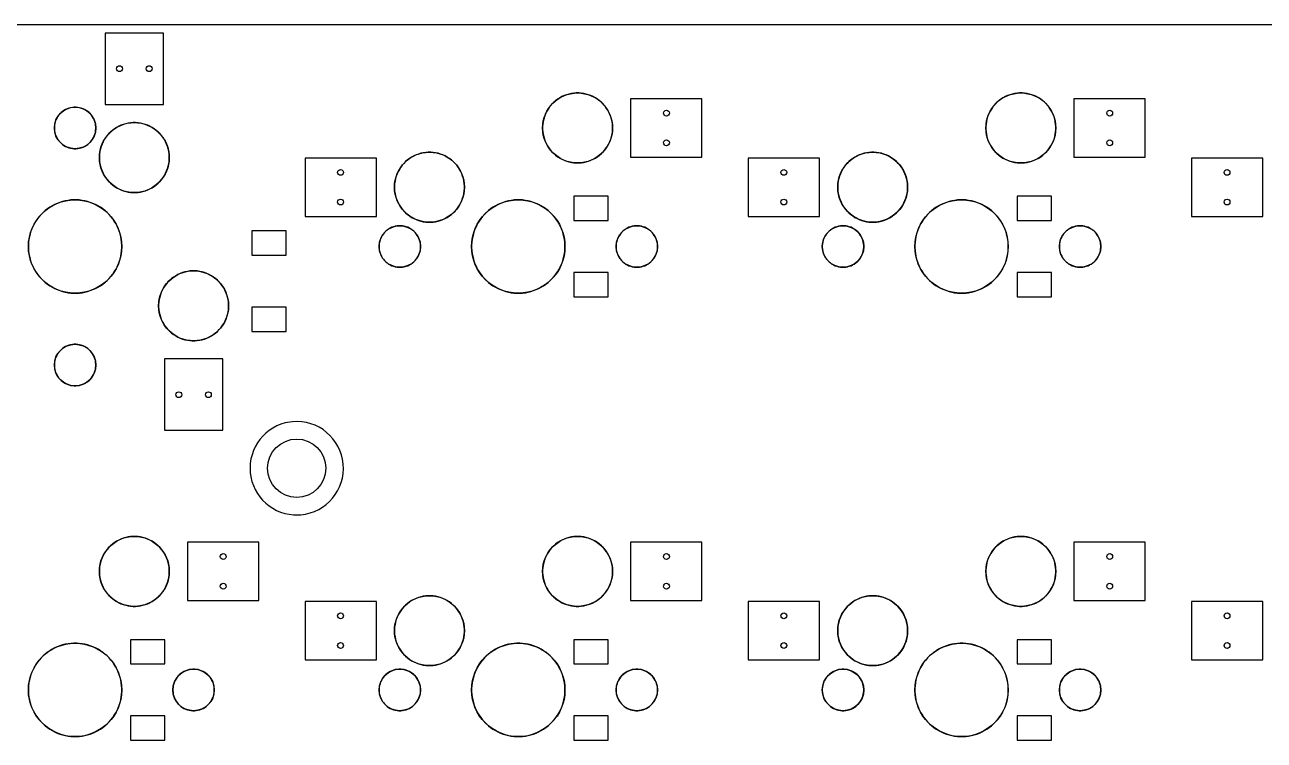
# Model space of a CAD drawing. Header units: millimetres. Extents: x 10 to 238, y 10 to 86.
# Drawn here: x 54.8 to 108, y 54.8 to 85.5 of the extents above; entities that cross this region are included whole.
import ezdxf

# ---------------------------------------------------------------- set-up
doc = ezdxf.new("R2010")
doc.units = ezdxf.units.MM

msp = doc.modelspace()

# ---------------------------------------------------------------- linework, layer by layer
at = {"layer": '16_copper'}
for points in [[(60.79, 85.143), (58.29, 85.143), (58.29, 82.085), (60.79, 82.085)], [(83.873, 82.33), (80.815, 82.33), (80.815, 79.83), (83.873, 79.83)], [(102.873, 82.33), (99.815, 82.33), (99.815, 79.83), (102.873, 79.83)], [(69.915, 79.79), (66.857, 79.79), (66.857, 77.29), (69.915, 77.29)], [(88.915, 79.79), (85.857, 79.79), (85.857, 77.29), (88.915, 77.29)], [(107.915, 79.79), (104.857, 79.79), (104.857, 77.29), (107.915, 77.29)], [(79.854, 78.154), (78.38, 78.154), (78.38, 77.117), (79.854, 77.117)], [(98.854, 78.154), (97.38, 78.154), (97.38, 77.117), (98.854, 77.117)], [(66.05, 76.669), (64.576, 76.669), (64.576, 75.632), (66.05, 75.632)], [(79.854, 74.883), (78.38, 74.883), (78.38, 73.847), (79.854, 73.847)], [(98.854, 74.883), (97.38, 74.883), (97.38, 73.847), (98.854, 73.847)], [(66.05, 73.399), (64.576, 73.399), (64.576, 72.362), (66.05, 72.362)], [(63.33, 71.185), (60.83, 71.185), (60.83, 68.127), (63.33, 68.127)], [(64.873, 63.33), (61.815, 63.33), (61.815, 60.83), (64.873, 60.83)], [(83.873, 63.33), (80.815, 63.33), (80.815, 60.83), (83.873, 60.83)], [(102.873, 63.33), (99.815, 63.33), (99.815, 60.83), (102.873, 60.83)], [(69.915, 60.79), (66.857, 60.79), (66.857, 58.29), (69.915, 58.29)], [(88.915, 60.79), (85.857, 60.79), (85.857, 58.29), (88.915, 58.29)], [(107.915, 60.79), (104.857, 60.79), (104.857, 58.29), (107.915, 58.29)], [(60.854, 59.154), (59.38, 59.154), (59.38, 58.117), (60.854, 58.117)], [(79.854, 59.154), (78.38, 59.154), (78.38, 58.117), (79.854, 58.117)], [(98.854, 59.154), (97.38, 59.154), (97.38, 58.117), (98.854, 58.117)], [(60.854, 55.884), (59.38, 55.884), (59.38, 54.847), (60.854, 54.847)], [(79.854, 55.884), (78.38, 55.884), (78.38, 54.847), (79.854, 54.847)], [(98.854, 55.884), (97.38, 55.884), (97.38, 54.847), (98.854, 54.847)]]:
    msp.add_lwpolyline(points, close=True, dxfattribs=at)
msp.add_lwpolyline([(66.681, 64.507, 1), (66.319, 68.493), (66.199, 68.478, 0.941339), (66.56, 64.5)], format="xyb", close=True, dxfattribs=at)
at = {"layer": '1_copper'}
msp.add_lwpolyline([(66.681, 64.507, 1), (66.319, 68.493), (66.199, 68.478, 0.941339), (66.56, 64.5)], format="xyb", close=True, dxfattribs=at)
at = {"layer": 'drills_NPTH'}
for centre, radius in [((78.54, 81.08), 1.499), ((97.54, 81.08), 1.499), ((57, 81.08), 0.889), ((59.54, 79.81), 1.499), ((72.19, 78.54), 1.499), ((91.19, 78.54), 1.499), ((57, 76), 2), ((76, 76), 2), ((95, 76), 2), ((70.92, 76), 0.889), ((81.08, 76), 0.889), ((89.92, 76), 0.889), ((100.08, 76), 0.889), ((62.08, 73.46), 1.499), ((57, 70.92), 0.889), ((59.54, 62.08), 1.499), ((78.54, 62.08), 1.499), ((97.54, 62.08), 1.499), ((72.19, 59.54), 1.499), ((91.19, 59.54), 1.499), ((57, 57), 2), ((76, 57), 2), ((95, 57), 2), ((62.08, 57), 0.889), ((70.92, 57), 0.889), ((81.08, 57), 0.889), ((89.92, 57), 0.889), ((100.08, 57), 0.889)]:
    msp.add_circle(centre, radius, dxfattribs=at)
at = {"layer": 'drills_PTH'}
for centre in [(58.905, 83.62), (60.175, 83.62), (82.35, 81.715), (101.35, 81.715), (82.35, 80.445), (101.35, 80.445), (68.38, 79.175), (87.38, 79.175), (106.38, 79.175), (68.38, 77.905), (87.38, 77.905), (106.38, 77.905), (61.445, 69.65), (62.715, 69.65), (63.35, 62.715), (82.35, 62.715), (101.35, 62.715), (63.35, 61.445), (82.35, 61.445), (101.35, 61.445), (68.38, 60.175), (87.38, 60.175), (106.38, 60.175), (68.38, 58.905), (87.38, 58.905), (106.38, 58.905)]:
    msp.add_circle(centre, 0.125, dxfattribs=at)
at = {"layer": 'drills_via_1_16'}
msp.add_circle((66.5, 66.5), 1.25, dxfattribs=at)
at = {"layer": 'holes'}
for points in [[(77.041, 81.026), (77.049, 80.92), (77.064, 80.814), (77.087, 80.709), (77.117, 80.606), (77.155, 80.506), (77.199, 80.409), (77.25, 80.315), (77.308, 80.225), (77.372, 80.139), (77.442, 80.058), (77.518, 79.982), (77.599, 79.912), (77.685, 79.848), (77.775, 79.79), (77.869, 79.739), (77.966, 79.695), (78.066, 79.657), (78.169, 79.627), (78.274, 79.604), (78.38, 79.589), (78.486, 79.581), (78.594, 79.581), (78.7, 79.589), (78.806, 79.604), (78.911, 79.627), (79.014, 79.657), (79.114, 79.695), (79.211, 79.739), (79.305, 79.79), (79.395, 79.848), (79.481, 79.912), (79.562, 79.982), (79.638, 80.058), (79.708, 80.139), (79.772, 80.225), (79.83, 80.315), (79.881, 80.409), (79.925, 80.506), (79.963, 80.606), (79.993, 80.709), (80.016, 80.814), (80.031, 80.92), (80.039, 81.026), (80.039, 81.134), (80.031, 81.24), (80.016, 81.346), (79.993, 81.451), (79.963, 81.554), (79.925, 81.654), (79.881, 81.751), (79.83, 81.845), (79.772, 81.935), (79.708, 82.021), (79.638, 82.102), (79.562, 82.178), (79.481, 82.248), (79.395, 82.312), (79.305, 82.37), (79.211, 82.421), (79.114, 82.465), (79.014, 82.503), (78.911, 82.533), (78.806, 82.556), (78.7, 82.571), (78.594, 82.579), (78.486, 82.579), (78.38, 82.571), (78.274, 82.556), (78.169, 82.533), (78.066, 82.503), (77.966, 82.465), (77.869, 82.421), (77.775, 82.37), (77.685, 82.312), (77.599, 82.248), (77.518, 82.178), (77.442, 82.102), (77.372, 82.021), (77.308, 81.935), (77.25, 81.845), (77.199, 81.751), (77.155, 81.654), (77.117, 81.554), (77.087, 81.451), (77.064, 81.346), (77.049, 81.24), (77.041, 81.134), (77.041, 81.026)], [(96.041, 81.026), (96.049, 80.92), (96.064, 80.814), (96.087, 80.709), (96.117, 80.606), (96.155, 80.506), (96.199, 80.409), (96.25, 80.315), (96.308, 80.225), (96.372, 80.139), (96.442, 80.058), (96.518, 79.982), (96.599, 79.912), (96.685, 79.848), (96.775, 79.79), (96.869, 79.739), (96.966, 79.695), (97.066, 79.657), (97.169, 79.627), (97.274, 79.604), (97.38, 79.589), (97.486, 79.581), (97.594, 79.581), (97.7, 79.589), (97.806, 79.604), (97.911, 79.627), (98.014, 79.657), (98.114, 79.695), (98.211, 79.739), (98.305, 79.79), (98.395, 79.848), (98.481, 79.912), (98.562, 79.982), (98.638, 80.058), (98.708, 80.139), (98.772, 80.225), (98.83, 80.315), (98.881, 80.409), (98.925, 80.506), (98.963, 80.606), (98.993, 80.709), (99.016, 80.814), (99.031, 80.92), (99.039, 81.026), (99.039, 81.134), (99.031, 81.24), (99.016, 81.346), (98.993, 81.451), (98.963, 81.554), (98.925, 81.654), (98.881, 81.751), (98.83, 81.845), (98.772, 81.935), (98.708, 82.021), (98.638, 82.102), (98.562, 82.178), (98.481, 82.248), (98.395, 82.312), (98.305, 82.37), (98.211, 82.421), (98.114, 82.465), (98.014, 82.503), (97.911, 82.533), (97.806, 82.556), (97.7, 82.571), (97.594, 82.579), (97.486, 82.579), (97.38, 82.571), (97.274, 82.556), (97.169, 82.533), (97.066, 82.503), (96.966, 82.465), (96.869, 82.421), (96.775, 82.37), (96.685, 82.312), (96.599, 82.248), (96.518, 82.178), (96.442, 82.102), (96.372, 82.021), (96.308, 81.935), (96.25, 81.845), (96.199, 81.751), (96.155, 81.654), (96.117, 81.554), (96.087, 81.451), (96.064, 81.346), (96.049, 81.24), (96.041, 81.134), (96.041, 81.026)], [(56.961, 81.969), (56.884, 81.962), (56.807, 81.949), (56.732, 81.929), (56.659, 81.902), (56.589, 81.869), (56.522, 81.83), (56.458, 81.786), (56.399, 81.736), (56.344, 81.681), (56.294, 81.622), (56.25, 81.558), (56.211, 81.491), (56.178, 81.421), (56.151, 81.348), (56.131, 81.273), (56.118, 81.196), (56.111, 81.119), (56.111, 81.041), (56.118, 80.964), (56.131, 80.887), (56.151, 80.812), (56.178, 80.739), (56.211, 80.669), (56.25, 80.602), (56.294, 80.538), (56.344, 80.479), (56.399, 80.424), (56.458, 80.374), (56.522, 80.33), (56.589, 80.291), (56.659, 80.258), (56.732, 80.231), (56.807, 80.211), (56.884, 80.198), (56.961, 80.191), (57.039, 80.191), (57.116, 80.198), (57.193, 80.211), (57.268, 80.231), (57.341, 80.258), (57.411, 80.291), (57.478, 80.33), (57.542, 80.374), (57.601, 80.424), (57.656, 80.479), (57.706, 80.538), (57.75, 80.602), (57.789, 80.669), (57.822, 80.739), (57.849, 80.812), (57.869, 80.887), (57.882, 80.964), (57.889, 81.041), (57.889, 81.119), (57.882, 81.196), (57.869, 81.273), (57.849, 81.348), (57.822, 81.421), (57.789, 81.491), (57.75, 81.558), (57.706, 81.622), (57.656, 81.681), (57.601, 81.736), (57.542, 81.786), (57.478, 81.83), (57.411, 81.869), (57.341, 81.902), (57.268, 81.929), (57.193, 81.949), (57.116, 81.962), (57.039, 81.969), (56.961, 81.969)], [(59.486, 81.309), (59.38, 81.301), (59.274, 81.286), (59.169, 81.263), (59.066, 81.233), (58.966, 81.195), (58.869, 81.151), (58.775, 81.1), (58.685, 81.042), (58.599, 80.978), (58.518, 80.908), (58.442, 80.832), (58.372, 80.751), (58.308, 80.665), (58.25, 80.575), (58.199, 80.481), (58.155, 80.384), (58.117, 80.284), (58.087, 80.181), (58.064, 80.076), (58.049, 79.97), (58.041, 79.864), (58.041, 79.756), (58.049, 79.65), (58.064, 79.544), (58.087, 79.439), (58.117, 79.336), (58.155, 79.236), (58.199, 79.139), (58.25, 79.045), (58.308, 78.955), (58.372, 78.869), (58.442, 78.788), (58.518, 78.712), (58.599, 78.642), (58.685, 78.578), (58.775, 78.52), (58.869, 78.469), (58.966, 78.425), (59.066, 78.387), (59.169, 78.357), (59.274, 78.334), (59.38, 78.319), (59.486, 78.311), (59.594, 78.311), (59.7, 78.319), (59.806, 78.334), (59.911, 78.357), (60.014, 78.387), (60.114, 78.425), (60.211, 78.469), (60.305, 78.52), (60.395, 78.578), (60.481, 78.642), (60.562, 78.712), (60.638, 78.788), (60.708, 78.869), (60.772, 78.955), (60.83, 79.045), (60.881, 79.139), (60.925, 79.236), (60.963, 79.336), (60.993, 79.439), (61.016, 79.544), (61.031, 79.65), (61.039, 79.756), (61.039, 79.864), (61.031, 79.97), (61.016, 80.076), (60.993, 80.181), (60.963, 80.284), (60.925, 80.384), (60.881, 80.481), (60.83, 80.575), (60.772, 80.665), (60.708, 80.751), (60.638, 80.832), (60.562, 80.908), (60.481, 80.978), (60.395, 81.042), (60.305, 81.1), (60.211, 81.151), (60.114, 81.195), (60.014, 81.233), (59.911, 81.263), (59.806, 81.286), (59.7, 81.301), (59.594, 81.309), (59.486, 81.309)], [(70.691, 78.486), (70.699, 78.38), (70.714, 78.274), (70.737, 78.169), (70.767, 78.066), (70.805, 77.966), (70.849, 77.869), (70.9, 77.775), (70.958, 77.685), (71.022, 77.599), (71.092, 77.518), (71.168, 77.442), (71.249, 77.372), (71.335, 77.308), (71.425, 77.25), (71.519, 77.199), (71.616, 77.155), (71.716, 77.117), (71.819, 77.087), (71.924, 77.064), (72.03, 77.049), (72.136, 77.041), (72.244, 77.041), (72.35, 77.049), (72.456, 77.064), (72.561, 77.087), (72.664, 77.117), (72.764, 77.155), (72.861, 77.199), (72.955, 77.25), (73.045, 77.308), (73.131, 77.372), (73.212, 77.442), (73.288, 77.518), (73.358, 77.599), (73.422, 77.685), (73.48, 77.775), (73.531, 77.869), (73.575, 77.966), (73.613, 78.066), (73.643, 78.169), (73.666, 78.274), (73.681, 78.38), (73.689, 78.486), (73.689, 78.594), (73.681, 78.7), (73.666, 78.806), (73.643, 78.911), (73.613, 79.014), (73.575, 79.114), (73.531, 79.211), (73.48, 79.305), (73.422, 79.395), (73.358, 79.481), (73.288, 79.562), (73.212, 79.638), (73.131, 79.708), (73.045, 79.772), (72.955, 79.83), (72.861, 79.881), (72.764, 79.925), (72.664, 79.963), (72.561, 79.993), (72.456, 80.016), (72.35, 80.031), (72.244, 80.039), (72.136, 80.039), (72.03, 80.031), (71.924, 80.016), (71.819, 79.993), (71.716, 79.963), (71.616, 79.925), (71.519, 79.881), (71.425, 79.83), (71.335, 79.772), (71.249, 79.708), (71.168, 79.638), (71.092, 79.562), (71.022, 79.481), (70.958, 79.395), (70.9, 79.305), (70.849, 79.211), (70.805, 79.114), (70.767, 79.014), (70.737, 78.911), (70.714, 78.806), (70.699, 78.7), (70.691, 78.594), (70.691, 78.486)], [(89.691, 78.486), (89.699, 78.38), (89.714, 78.274), (89.737, 78.169), (89.767, 78.066), (89.805, 77.966), (89.849, 77.869), (89.9, 77.775), (89.958, 77.685), (90.022, 77.599), (90.092, 77.518), (90.168, 77.442), (90.249, 77.372), (90.335, 77.308), (90.425, 77.25), (90.519, 77.199), (90.616, 77.155), (90.716, 77.117), (90.819, 77.087), (90.924, 77.064), (91.03, 77.049), (91.136, 77.041), (91.244, 77.041), (91.35, 77.049), (91.456, 77.064), (91.561, 77.087), (91.664, 77.117), (91.764, 77.155), (91.861, 77.199), (91.955, 77.25), (92.045, 77.308), (92.131, 77.372), (92.212, 77.442), (92.288, 77.518), (92.358, 77.599), (92.422, 77.685), (92.48, 77.775), (92.531, 77.869), (92.575, 77.966), (92.613, 78.066), (92.643, 78.169), (92.666, 78.274), (92.681, 78.38), (92.689, 78.486), (92.689, 78.594), (92.681, 78.7), (92.666, 78.806), (92.643, 78.911), (92.613, 79.014), (92.575, 79.114), (92.531, 79.211), (92.48, 79.305), (92.422, 79.395), (92.358, 79.481), (92.288, 79.562), (92.212, 79.638), (92.131, 79.708), (92.045, 79.772), (91.955, 79.83), (91.861, 79.881), (91.764, 79.925), (91.664, 79.963), (91.561, 79.993), (91.456, 80.016), (91.35, 80.031), (91.244, 80.039), (91.136, 80.039), (91.03, 80.031), (90.924, 80.016), (90.819, 79.993), (90.716, 79.963), (90.616, 79.925), (90.519, 79.881), (90.425, 79.83), (90.335, 79.772), (90.249, 79.708), (90.168, 79.638), (90.092, 79.562), (90.022, 79.481), (89.958, 79.395), (89.9, 79.305), (89.849, 79.211), (89.805, 79.114), (89.767, 79.014), (89.737, 78.911), (89.714, 78.806), (89.699, 78.7), (89.691, 78.594), (89.691, 78.486)], [(56.94, 78), (56.819, 77.993), (56.699, 77.978), (56.58, 77.956), (56.463, 77.927), (56.347, 77.891), (56.234, 77.849), (56.124, 77.799), (56.017, 77.743), (55.914, 77.68), (55.814, 77.612), (55.719, 77.537), (55.629, 77.457), (55.543, 77.371), (55.463, 77.281), (55.388, 77.186), (55.32, 77.086), (55.257, 76.983), (55.201, 76.876), (55.151, 76.766), (55.109, 76.653), (55.073, 76.537), (55.044, 76.42), (55.022, 76.301), (55.007, 76.181), (55, 76.06), (55, 75.94), (55.007, 75.819), (55.022, 75.699), (55.044, 75.58), (55.073, 75.463), (55.109, 75.347), (55.151, 75.234), (55.201, 75.124), (55.257, 75.017), (55.32, 74.914), (55.388, 74.814), (55.463, 74.719), (55.543, 74.629), (55.629, 74.543), (55.719, 74.463), (55.814, 74.388), (55.914, 74.32), (56.017, 74.257), (56.124, 74.201), (56.234, 74.151), (56.347, 74.109), (56.463, 74.073), (56.58, 74.044), (56.699, 74.022), (56.819, 74.007), (56.94, 74), (57.06, 74), (57.181, 74.007), (57.301, 74.022), (57.42, 74.044), (57.537, 74.073), (57.653, 74.109), (57.766, 74.151), (57.876, 74.201), (57.983, 74.257), (58.086, 74.32), (58.186, 74.388), (58.281, 74.463), (58.371, 74.543), (58.457, 74.629), (58.537, 74.719), (58.612, 74.814), (58.68, 74.914), (58.743, 75.017), (58.799, 75.124), (58.849, 75.234), (58.891, 75.347), (58.927, 75.463), (58.956, 75.58), (58.978, 75.699), (58.993, 75.819), (59, 75.94), (59, 76.06), (58.993, 76.181), (58.978, 76.301), (58.956, 76.42), (58.927, 76.537), (58.891, 76.653), (58.849, 76.766), (58.799, 76.876), (58.743, 76.983), (58.68, 77.086), (58.612, 77.186), (58.537, 77.281), (58.457, 77.371), (58.371, 77.457), (58.281, 77.537), (58.186, 77.612), (58.086, 77.68), (57.983, 77.743), (57.876, 77.799), (57.766, 77.849), (57.653, 77.891), (57.537, 77.927), (57.42, 77.956), (57.301, 77.978), (57.181, 77.993), (57.06, 78), (56.94, 78)], [(74, 75.94), (74.007, 75.819), (74.022, 75.699), (74.044, 75.58), (74.073, 75.463), (74.109, 75.347), (74.151, 75.234), (74.201, 75.124), (74.257, 75.017), (74.32, 74.914), (74.388, 74.814), (74.463, 74.719), (74.543, 74.629), (74.629, 74.543), (74.719, 74.463), (74.814, 74.388), (74.914, 74.32), (75.017, 74.257), (75.124, 74.201), (75.234, 74.151), (75.347, 74.109), (75.463, 74.073), (75.58, 74.044), (75.699, 74.022), (75.819, 74.007), (75.94, 74), (76.06, 74), (76.181, 74.007), (76.301, 74.022), (76.42, 74.044), (76.537, 74.073), (76.653, 74.109), (76.766, 74.151), (76.876, 74.201), (76.983, 74.257), (77.086, 74.32), (77.186, 74.388), (77.281, 74.463), (77.371, 74.543), (77.457, 74.629), (77.537, 74.719), (77.612, 74.814), (77.68, 74.914), (77.743, 75.017), (77.799, 75.124), (77.849, 75.234), (77.891, 75.347), (77.927, 75.463), (77.956, 75.58), (77.978, 75.699), (77.993, 75.819), (78, 75.94), (78, 76.06), (77.993, 76.181), (77.978, 76.301), (77.956, 76.42), (77.927, 76.537), (77.891, 76.653), (77.849, 76.766), (77.799, 76.876), (77.743, 76.983), (77.68, 77.086), (77.612, 77.186), (77.537, 77.281), (77.457, 77.371), (77.371, 77.457), (77.281, 77.537), (77.186, 77.612), (77.086, 77.68), (76.983, 77.743), (76.876, 77.799), (76.766, 77.849), (76.653, 77.891), (76.537, 77.927), (76.42, 77.956), (76.301, 77.978), (76.181, 77.993), (76.06, 78), (75.94, 78), (75.819, 77.993), (75.699, 77.978), (75.58, 77.956), (75.463, 77.927), (75.347, 77.891), (75.234, 77.849), (75.124, 77.799), (75.017, 77.743), (74.914, 77.68), (74.814, 77.612), (74.719, 77.537), (74.629, 77.457), (74.543, 77.371), (74.463, 77.281), (74.388, 77.186), (74.32, 77.086), (74.257, 76.983), (74.201, 76.876), (74.151, 76.766), (74.109, 76.653), (74.073, 76.537), (74.044, 76.42), (74.022, 76.301), (74.007, 76.181), (74, 76.06), (74, 75.94)], [(93, 75.94), (93.007, 75.819), (93.022, 75.699), (93.044, 75.58), (93.073, 75.463), (93.109, 75.347), (93.151, 75.234), (93.201, 75.124), (93.257, 75.017), (93.32, 74.914), (93.388, 74.814), (93.463, 74.719), (93.543, 74.629), (93.629, 74.543), (93.719, 74.463), (93.814, 74.388), (93.914, 74.32), (94.017, 74.257), (94.124, 74.201), (94.234, 74.151), (94.347, 74.109), (94.463, 74.073), (94.58, 74.044), (94.699, 74.022), (94.819, 74.007), (94.94, 74), (95.06, 74), (95.181, 74.007), (95.301, 74.022), (95.42, 74.044), (95.537, 74.073), (95.653, 74.109), (95.766, 74.151), (95.876, 74.201), (95.983, 74.257), (96.086, 74.32), (96.186, 74.388), (96.281, 74.463), (96.371, 74.543), (96.457, 74.629), (96.537, 74.719), (96.612, 74.814), (96.68, 74.914), (96.743, 75.017), (96.799, 75.124), (96.849, 75.234), (96.891, 75.347), (96.927, 75.463), (96.956, 75.58), (96.978, 75.699), (96.993, 75.819), (97, 75.94), (97, 76.06), (96.993, 76.181), (96.978, 76.301), (96.956, 76.42), (96.927, 76.537), (96.891, 76.653), (96.849, 76.766), (96.799, 76.876), (96.743, 76.983), (96.68, 77.086), (96.612, 77.186), (96.537, 77.281), (96.457, 77.371), (96.371, 77.457), (96.281, 77.537), (96.186, 77.612), (96.086, 77.68), (95.983, 77.743), (95.876, 77.799), (95.766, 77.849), (95.653, 77.891), (95.537, 77.927), (95.42, 77.956), (95.301, 77.978), (95.181, 77.993), (95.06, 78), (94.94, 78), (94.819, 77.993), (94.699, 77.978), (94.58, 77.956), (94.463, 77.927), (94.347, 77.891), (94.234, 77.849), (94.124, 77.799), (94.017, 77.743), (93.914, 77.68), (93.814, 77.612), (93.719, 77.537), (93.629, 77.457), (93.543, 77.371), (93.463, 77.281), (93.388, 77.186), (93.32, 77.086), (93.257, 76.983), (93.201, 76.876), (93.151, 76.766), (93.109, 76.653), (93.073, 76.537), (93.044, 76.42), (93.022, 76.301), (93.007, 76.181), (93, 76.06), (93, 75.94)], [(70.031, 75.961), (70.038, 75.884), (70.051, 75.807), (70.071, 75.732), (70.098, 75.659), (70.131, 75.589), (70.17, 75.522), (70.214, 75.458), (70.264, 75.399), (70.319, 75.344), (70.378, 75.294), (70.442, 75.25), (70.509, 75.211), (70.579, 75.178), (70.652, 75.151), (70.727, 75.131), (70.804, 75.118), (70.881, 75.111), (70.959, 75.111), (71.036, 75.118), (71.113, 75.131), (71.188, 75.151), (71.261, 75.178), (71.331, 75.211), (71.398, 75.25), (71.462, 75.294), (71.521, 75.344), (71.576, 75.399), (71.626, 75.458), (71.67, 75.522), (71.709, 75.589), (71.742, 75.659), (71.769, 75.732), (71.789, 75.807), (71.802, 75.884), (71.809, 75.961), (71.809, 76.039), (71.802, 76.116), (71.789, 76.193), (71.769, 76.268), (71.742, 76.341), (71.709, 76.411), (71.67, 76.478), (71.626, 76.542), (71.576, 76.601), (71.521, 76.656), (71.462, 76.706), (71.398, 76.75), (71.331, 76.789), (71.261, 76.822), (71.188, 76.849), (71.113, 76.869), (71.036, 76.882), (70.959, 76.889), (70.881, 76.889), (70.804, 76.882), (70.727, 76.869), (70.652, 76.849), (70.579, 76.822), (70.509, 76.789), (70.442, 76.75), (70.378, 76.706), (70.319, 76.656), (70.264, 76.601), (70.214, 76.542), (70.17, 76.478), (70.131, 76.411), (70.098, 76.341), (70.071, 76.268), (70.051, 76.193), (70.038, 76.116), (70.031, 76.039), (70.031, 75.961)], [(80.191, 75.961), (80.198, 75.884), (80.211, 75.807), (80.231, 75.732), (80.258, 75.659), (80.291, 75.589), (80.33, 75.522), (80.374, 75.458), (80.424, 75.399), (80.479, 75.344), (80.538, 75.294), (80.602, 75.25), (80.669, 75.211), (80.739, 75.178), (80.812, 75.151), (80.887, 75.131), (80.964, 75.118), (81.041, 75.111), (81.119, 75.111), (81.196, 75.118), (81.273, 75.131), (81.348, 75.151), (81.421, 75.178), (81.491, 75.211), (81.558, 75.25), (81.622, 75.294), (81.681, 75.344), (81.736, 75.399), (81.786, 75.458), (81.83, 75.522), (81.869, 75.589), (81.902, 75.659), (81.929, 75.732), (81.949, 75.807), (81.962, 75.884), (81.969, 75.961), (81.969, 76.039), (81.962, 76.116), (81.949, 76.193), (81.929, 76.268), (81.902, 76.341), (81.869, 76.411), (81.83, 76.478), (81.786, 76.542), (81.736, 76.601), (81.681, 76.656), (81.622, 76.706), (81.558, 76.75), (81.491, 76.789), (81.421, 76.822), (81.348, 76.849), (81.273, 76.869), (81.196, 76.882), (81.119, 76.889), (81.041, 76.889), (80.964, 76.882), (80.887, 76.869), (80.812, 76.849), (80.739, 76.822), (80.669, 76.789), (80.602, 76.75), (80.538, 76.706), (80.479, 76.656), (80.424, 76.601), (80.374, 76.542), (80.33, 76.478), (80.291, 76.411), (80.258, 76.341), (80.231, 76.268), (80.211, 76.193), (80.198, 76.116), (80.191, 76.039), (80.191, 75.961)], [(89.031, 75.961), (89.038, 75.884), (89.051, 75.807), (89.071, 75.732), (89.098, 75.659), (89.131, 75.589), (89.17, 75.522), (89.214, 75.458), (89.264, 75.399), (89.319, 75.344), (89.378, 75.294), (89.442, 75.25), (89.509, 75.211), (89.579, 75.178), (89.652, 75.151), (89.727, 75.131), (89.804, 75.118), (89.881, 75.111), (89.959, 75.111), (90.036, 75.118), (90.113, 75.131), (90.188, 75.151), (90.261, 75.178), (90.331, 75.211), (90.398, 75.25), (90.462, 75.294), (90.521, 75.344), (90.576, 75.399), (90.626, 75.458), (90.67, 75.522), (90.709, 75.589), (90.742, 75.659), (90.769, 75.732), (90.789, 75.807), (90.802, 75.884), (90.809, 75.961), (90.809, 76.039), (90.802, 76.116), (90.789, 76.193), (90.769, 76.268), (90.742, 76.341), (90.709, 76.411), (90.67, 76.478), (90.626, 76.542), (90.576, 76.601), (90.521, 76.656), (90.462, 76.706), (90.398, 76.75), (90.331, 76.789), (90.261, 76.822), (90.188, 76.849), (90.113, 76.869), (90.036, 76.882), (89.959, 76.889), (89.881, 76.889), (89.804, 76.882), (89.727, 76.869), (89.652, 76.849), (89.579, 76.822), (89.509, 76.789), (89.442, 76.75), (89.378, 76.706), (89.319, 76.656), (89.264, 76.601), (89.214, 76.542), (89.17, 76.478), (89.131, 76.411), (89.098, 76.341), (89.071, 76.268), (89.051, 76.193), (89.038, 76.116), (89.031, 76.039), (89.031, 75.961)], [(99.191, 75.961), (99.198, 75.884), (99.211, 75.807), (99.231, 75.732), (99.258, 75.659), (99.291, 75.589), (99.33, 75.522), (99.374, 75.458), (99.424, 75.399), (99.479, 75.344), (99.538, 75.294), (99.602, 75.25), (99.669, 75.211), (99.739, 75.178), (99.812, 75.151), (99.887, 75.131), (99.964, 75.118), (100.041, 75.111), (100.119, 75.111), (100.196, 75.118), (100.273, 75.131), (100.348, 75.151), (100.421, 75.178), (100.491, 75.211), (100.558, 75.25), (100.622, 75.294), (100.681, 75.344), (100.736, 75.399), (100.786, 75.458), (100.83, 75.522), (100.869, 75.589), (100.902, 75.659), (100.929, 75.732), (100.949, 75.807), (100.962, 75.884), (100.969, 75.961), (100.969, 76.039), (100.962, 76.116), (100.949, 76.193), (100.929, 76.268), (100.902, 76.341), (100.869, 76.411), (100.83, 76.478), (100.786, 76.542), (100.736, 76.601), (100.681, 76.656), (100.622, 76.706), (100.558, 76.75), (100.491, 76.789), (100.421, 76.822), (100.348, 76.849), (100.273, 76.869), (100.196, 76.882), (100.119, 76.889), (100.041, 76.889), (99.964, 76.882), (99.887, 76.869), (99.812, 76.849), (99.739, 76.822), (99.669, 76.789), (99.602, 76.75), (99.538, 76.706), (99.479, 76.656), (99.424, 76.601), (99.374, 76.542), (99.33, 76.478), (99.291, 76.411), (99.258, 76.341), (99.231, 76.268), (99.211, 76.193), (99.198, 76.116), (99.191, 76.039), (99.191, 75.961)], [(62.026, 74.959), (61.92, 74.951), (61.814, 74.936), (61.709, 74.913), (61.606, 74.883), (61.506, 74.845), (61.409, 74.801), (61.315, 74.75), (61.225, 74.692), (61.139, 74.628), (61.058, 74.558), (60.982, 74.482), (60.912, 74.401), (60.848, 74.315), (60.79, 74.225), (60.739, 74.131), (60.695, 74.034), (60.657, 73.934), (60.627, 73.831), (60.604, 73.726), (60.589, 73.62), (60.581, 73.514), (60.581, 73.406), (60.589, 73.3), (60.604, 73.194), (60.627, 73.089), (60.657, 72.986), (60.695, 72.886), (60.739, 72.789), (60.79, 72.695), (60.848, 72.605), (60.912, 72.519), (60.982, 72.438), (61.058, 72.362), (61.139, 72.292), (61.225, 72.228), (61.315, 72.17), (61.409, 72.119), (61.506, 72.075), (61.606, 72.037), (61.709, 72.007), (61.814, 71.984), (61.92, 71.969), (62.026, 71.961), (62.134, 71.961), (62.24, 71.969), (62.346, 71.984), (62.451, 72.007), (62.554, 72.037), (62.654, 72.075), (62.751, 72.119), (62.845, 72.17), (62.935, 72.228), (63.021, 72.292), (63.102, 72.362), (63.178, 72.438), (63.248, 72.519), (63.312, 72.605), (63.37, 72.695), (63.421, 72.789), (63.465, 72.886), (63.503, 72.986), (63.533, 73.089), (63.556, 73.194), (63.571, 73.3), (63.579, 73.406), (63.579, 73.514), (63.571, 73.62), (63.556, 73.726), (63.533, 73.831), (63.503, 73.934), (63.465, 74.034), (63.421, 74.131), (63.37, 74.225), (63.312, 74.315), (63.248, 74.401), (63.178, 74.482), (63.102, 74.558), (63.021, 74.628), (62.935, 74.692), (62.845, 74.75), (62.751, 74.801), (62.654, 74.845), (62.554, 74.883), (62.451, 74.913), (62.346, 74.936), (62.24, 74.951), (62.134, 74.959), (62.026, 74.959)], [(56.961, 71.809), (56.884, 71.802), (56.807, 71.789), (56.732, 71.769), (56.659, 71.742), (56.589, 71.709), (56.522, 71.67), (56.458, 71.626), (56.399, 71.576), (56.344, 71.521), (56.294, 71.462), (56.25, 71.398), (56.211, 71.331), (56.178, 71.261), (56.151, 71.188), (56.131, 71.113), (56.118, 71.036), (56.111, 70.959), (56.111, 70.881), (56.118, 70.804), (56.131, 70.727), (56.151, 70.652), (56.178, 70.579), (56.211, 70.509), (56.25, 70.442), (56.294, 70.378), (56.344, 70.319), (56.399, 70.264), (56.458, 70.214), (56.522, 70.17), (56.589, 70.131), (56.659, 70.098), (56.732, 70.071), (56.807, 70.051), (56.884, 70.038), (56.961, 70.031), (57.039, 70.031), (57.116, 70.038), (57.193, 70.051), (57.268, 70.071), (57.341, 70.098), (57.411, 70.131), (57.478, 70.17), (57.542, 70.214), (57.601, 70.264), (57.656, 70.319), (57.706, 70.378), (57.75, 70.442), (57.789, 70.509), (57.822, 70.579), (57.849, 70.652), (57.869, 70.727), (57.882, 70.804), (57.889, 70.881), (57.889, 70.959), (57.882, 71.036), (57.869, 71.113), (57.849, 71.188), (57.822, 71.261), (57.789, 71.331), (57.75, 71.398), (57.706, 71.462), (57.656, 71.521), (57.601, 71.576), (57.542, 71.626), (57.478, 71.67), (57.411, 71.709), (57.341, 71.742), (57.268, 71.769), (57.193, 71.789), (57.116, 71.802), (57.039, 71.809), (56.961, 71.809)], [(58.041, 62.026), (58.049, 61.92), (58.064, 61.814), (58.087, 61.709), (58.117, 61.606), (58.155, 61.506), (58.199, 61.409), (58.25, 61.315), (58.308, 61.225), (58.372, 61.139), (58.442, 61.058), (58.518, 60.982), (58.599, 60.912), (58.685, 60.848), (58.775, 60.79), (58.869, 60.739), (58.966, 60.695), (59.066, 60.657), (59.169, 60.627), (59.274, 60.604), (59.38, 60.589), (59.486, 60.581), (59.594, 60.581), (59.7, 60.589), (59.806, 60.604), (59.911, 60.627), (60.014, 60.657), (60.114, 60.695), (60.211, 60.739), (60.305, 60.79), (60.395, 60.848), (60.481, 60.912), (60.562, 60.982), (60.638, 61.058), (60.708, 61.139), (60.772, 61.225), (60.83, 61.315), (60.881, 61.409), (60.925, 61.506), (60.963, 61.606), (60.993, 61.709), (61.016, 61.814), (61.031, 61.92), (61.039, 62.026), (61.039, 62.134), (61.031, 62.24), (61.016, 62.346), (60.993, 62.451), (60.963, 62.554), (60.925, 62.654), (60.881, 62.751), (60.83, 62.845), (60.772, 62.935), (60.708, 63.021), (60.638, 63.102), (60.562, 63.178), (60.481, 63.248), (60.395, 63.312), (60.305, 63.37), (60.211, 63.421), (60.114, 63.465), (60.014, 63.503), (59.911, 63.533), (59.806, 63.556), (59.7, 63.571), (59.594, 63.579), (59.486, 63.579), (59.38, 63.571), (59.274, 63.556), (59.169, 63.533), (59.066, 63.503), (58.966, 63.465), (58.869, 63.421), (58.775, 63.37), (58.685, 63.312), (58.599, 63.248), (58.518, 63.178), (58.442, 63.102), (58.372, 63.021), (58.308, 62.935), (58.25, 62.845), (58.199, 62.751), (58.155, 62.654), (58.117, 62.554), (58.087, 62.451), (58.064, 62.346), (58.049, 62.24), (58.041, 62.134), (58.041, 62.026)], [(77.041, 62.026), (77.049, 61.92), (77.064, 61.814), (77.087, 61.709), (77.117, 61.606), (77.155, 61.506), (77.199, 61.409), (77.25, 61.315), (77.308, 61.225), (77.372, 61.139), (77.442, 61.058), (77.518, 60.982), (77.599, 60.912), (77.685, 60.848), (77.775, 60.79), (77.869, 60.739), (77.966, 60.695), (78.066, 60.657), (78.169, 60.627), (78.274, 60.604), (78.38, 60.589), (78.486, 60.581), (78.594, 60.581), (78.7, 60.589), (78.806, 60.604), (78.911, 60.627), (79.014, 60.657), (79.114, 60.695), (79.211, 60.739), (79.305, 60.79), (79.395, 60.848), (79.481, 60.912), (79.562, 60.982), (79.638, 61.058), (79.708, 61.139), (79.772, 61.225), (79.83, 61.315), (79.881, 61.409), (79.925, 61.506), (79.963, 61.606), (79.993, 61.709), (80.016, 61.814), (80.031, 61.92), (80.039, 62.026), (80.039, 62.134), (80.031, 62.24), (80.016, 62.346), (79.993, 62.451), (79.963, 62.554), (79.925, 62.654), (79.881, 62.751), (79.83, 62.845), (79.772, 62.935), (79.708, 63.021), (79.638, 63.102), (79.562, 63.178), (79.481, 63.248), (79.395, 63.312), (79.305, 63.37), (79.211, 63.421), (79.114, 63.465), (79.014, 63.503), (78.911, 63.533), (78.806, 63.556), (78.7, 63.571), (78.594, 63.579), (78.486, 63.579), (78.38, 63.571), (78.274, 63.556), (78.169, 63.533), (78.066, 63.503), (77.966, 63.465), (77.869, 63.421), (77.775, 63.37), (77.685, 63.312), (77.599, 63.248), (77.518, 63.178), (77.442, 63.102), (77.372, 63.021), (77.308, 62.935), (77.25, 62.845), (77.199, 62.751), (77.155, 62.654), (77.117, 62.554), (77.087, 62.451), (77.064, 62.346), (77.049, 62.24), (77.041, 62.134), (77.041, 62.026)], [(96.041, 62.026), (96.049, 61.92), (96.064, 61.814), (96.087, 61.709), (96.117, 61.606), (96.155, 61.506), (96.199, 61.409), (96.25, 61.315), (96.308, 61.225), (96.372, 61.139), (96.442, 61.058), (96.518, 60.982), (96.599, 60.912), (96.685, 60.848), (96.775, 60.79), (96.869, 60.739), (96.966, 60.695), (97.066, 60.657), (97.169, 60.627), (97.274, 60.604), (97.38, 60.589), (97.486, 60.581), (97.594, 60.581), (97.7, 60.589), (97.806, 60.604), (97.911, 60.627), (98.014, 60.657), (98.114, 60.695), (98.211, 60.739), (98.305, 60.79), (98.395, 60.848), (98.481, 60.912), (98.562, 60.982), (98.638, 61.058), (98.708, 61.139), (98.772, 61.225), (98.83, 61.315), (98.881, 61.409), (98.925, 61.506), (98.963, 61.606), (98.993, 61.709), (99.016, 61.814), (99.031, 61.92), (99.039, 62.026), (99.039, 62.134), (99.031, 62.24), (99.016, 62.346), (98.993, 62.451), (98.963, 62.554), (98.925, 62.654), (98.881, 62.751), (98.83, 62.845), (98.772, 62.935), (98.708, 63.021), (98.638, 63.102), (98.562, 63.178), (98.481, 63.248), (98.395, 63.312), (98.305, 63.37), (98.211, 63.421), (98.114, 63.465), (98.014, 63.503), (97.911, 63.533), (97.806, 63.556), (97.7, 63.571), (97.594, 63.579), (97.486, 63.579), (97.38, 63.571), (97.274, 63.556), (97.169, 63.533), (97.066, 63.503), (96.966, 63.465), (96.869, 63.421), (96.775, 63.37), (96.685, 63.312), (96.599, 63.248), (96.518, 63.178), (96.442, 63.102), (96.372, 63.021), (96.308, 62.935), (96.25, 62.845), (96.199, 62.751), (96.155, 62.654), (96.117, 62.554), (96.087, 62.451), (96.064, 62.346), (96.049, 62.24), (96.041, 62.134), (96.041, 62.026)], [(70.691, 59.486), (70.699, 59.38), (70.714, 59.274), (70.737, 59.169), (70.767, 59.066), (70.805, 58.966), (70.849, 58.869), (70.9, 58.775), (70.958, 58.685), (71.022, 58.599), (71.092, 58.518), (71.168, 58.442), (71.249, 58.372), (71.335, 58.308), (71.425, 58.25), (71.519, 58.199), (71.616, 58.155), (71.716, 58.117), (71.819, 58.087), (71.924, 58.064), (72.03, 58.049), (72.136, 58.041), (72.244, 58.041), (72.35, 58.049), (72.456, 58.064), (72.561, 58.087), (72.664, 58.117), (72.764, 58.155), (72.861, 58.199), (72.955, 58.25), (73.045, 58.308), (73.131, 58.372), (73.212, 58.442), (73.288, 58.518), (73.358, 58.599), (73.422, 58.685), (73.48, 58.775), (73.531, 58.869), (73.575, 58.966), (73.613, 59.066), (73.643, 59.169), (73.666, 59.274), (73.681, 59.38), (73.689, 59.486), (73.689, 59.594), (73.681, 59.7), (73.666, 59.806), (73.643, 59.911), (73.613, 60.014), (73.575, 60.114), (73.531, 60.211), (73.48, 60.305), (73.422, 60.395), (73.358, 60.481), (73.288, 60.562), (73.212, 60.638), (73.131, 60.708), (73.045, 60.772), (72.955, 60.83), (72.861, 60.881), (72.764, 60.925), (72.664, 60.963), (72.561, 60.993), (72.456, 61.016), (72.35, 61.031), (72.244, 61.039), (72.136, 61.039), (72.03, 61.031), (71.924, 61.016), (71.819, 60.993), (71.716, 60.963), (71.616, 60.925), (71.519, 60.881), (71.425, 60.83), (71.335, 60.772), (71.249, 60.708), (71.168, 60.638), (71.092, 60.562), (71.022, 60.481), (70.958, 60.395), (70.9, 60.305), (70.849, 60.211), (70.805, 60.114), (70.767, 60.014), (70.737, 59.911), (70.714, 59.806), (70.699, 59.7), (70.691, 59.594), (70.691, 59.486)], [(89.691, 59.486), (89.699, 59.38), (89.714, 59.274), (89.737, 59.169), (89.767, 59.066), (89.805, 58.966), (89.849, 58.869), (89.9, 58.775), (89.958, 58.685), (90.022, 58.599), (90.092, 58.518), (90.168, 58.442), (90.249, 58.372), (90.335, 58.308), (90.425, 58.25), (90.519, 58.199), (90.616, 58.155), (90.716, 58.117), (90.819, 58.087), (90.924, 58.064), (91.03, 58.049), (91.136, 58.041), (91.244, 58.041), (91.35, 58.049), (91.456, 58.064), (91.561, 58.087), (91.664, 58.117), (91.764, 58.155), (91.861, 58.199), (91.955, 58.25), (92.045, 58.308), (92.131, 58.372), (92.212, 58.442), (92.288, 58.518), (92.358, 58.599), (92.422, 58.685), (92.48, 58.775), (92.531, 58.869), (92.575, 58.966), (92.613, 59.066), (92.643, 59.169), (92.666, 59.274), (92.681, 59.38), (92.689, 59.486), (92.689, 59.594), (92.681, 59.7), (92.666, 59.806), (92.643, 59.911), (92.613, 60.014), (92.575, 60.114), (92.531, 60.211), (92.48, 60.305), (92.422, 60.395), (92.358, 60.481), (92.288, 60.562), (92.212, 60.638), (92.131, 60.708), (92.045, 60.772), (91.955, 60.83), (91.861, 60.881), (91.764, 60.925), (91.664, 60.963), (91.561, 60.993), (91.456, 61.016), (91.35, 61.031), (91.244, 61.039), (91.136, 61.039), (91.03, 61.031), (90.924, 61.016), (90.819, 60.993), (90.716, 60.963), (90.616, 60.925), (90.519, 60.881), (90.425, 60.83), (90.335, 60.772), (90.249, 60.708), (90.168, 60.638), (90.092, 60.562), (90.022, 60.481), (89.958, 60.395), (89.9, 60.305), (89.849, 60.211), (89.805, 60.114), (89.767, 60.014), (89.737, 59.911), (89.714, 59.806), (89.699, 59.7), (89.691, 59.594), (89.691, 59.486)], [(55, 56.94), (55.007, 56.819), (55.022, 56.699), (55.044, 56.58), (55.073, 56.463), (55.109, 56.347), (55.151, 56.234), (55.201, 56.124), (55.257, 56.017), (55.32, 55.914), (55.388, 55.814), (55.463, 55.719), (55.543, 55.629), (55.629, 55.543), (55.719, 55.463), (55.814, 55.388), (55.914, 55.32), (56.017, 55.257), (56.124, 55.201), (56.234, 55.151), (56.347, 55.109), (56.463, 55.073), (56.58, 55.044), (56.699, 55.022), (56.819, 55.007), (56.94, 55), (57.06, 55), (57.181, 55.007), (57.301, 55.022), (57.42, 55.044), (57.537, 55.073), (57.653, 55.109), (57.766, 55.151), (57.876, 55.201), (57.983, 55.257), (58.086, 55.32), (58.186, 55.388), (58.281, 55.463), (58.371, 55.543), (58.457, 55.629), (58.537, 55.719), (58.612, 55.814), (58.68, 55.914), (58.743, 56.017), (58.799, 56.124), (58.849, 56.234), (58.891, 56.347), (58.927, 56.463), (58.956, 56.58), (58.978, 56.699), (58.993, 56.819), (59, 56.94), (59, 57.06), (58.993, 57.181), (58.978, 57.301), (58.956, 57.42), (58.927, 57.537), (58.891, 57.653), (58.849, 57.766), (58.799, 57.876), (58.743, 57.983), (58.68, 58.086), (58.612, 58.186), (58.537, 58.281), (58.457, 58.371), (58.371, 58.457), (58.281, 58.537), (58.186, 58.612), (58.086, 58.68), (57.983, 58.743), (57.876, 58.799), (57.766, 58.849), (57.653, 58.891), (57.537, 58.927), (57.42, 58.956), (57.301, 58.978), (57.181, 58.993), (57.06, 59), (56.94, 59), (56.819, 58.993), (56.699, 58.978), (56.58, 58.956), (56.463, 58.927), (56.347, 58.891), (56.234, 58.849), (56.124, 58.799), (56.017, 58.743), (55.914, 58.68), (55.814, 58.612), (55.719, 58.537), (55.629, 58.457), (55.543, 58.371), (55.463, 58.281), (55.388, 58.186), (55.32, 58.086), (55.257, 57.983), (55.201, 57.876), (55.151, 57.766), (55.109, 57.653), (55.073, 57.537), (55.044, 57.42), (55.022, 57.301), (55.007, 57.181), (55, 57.06), (55, 56.94)], [(74, 56.94), (74.007, 56.819), (74.022, 56.699), (74.044, 56.58), (74.073, 56.463), (74.109, 56.347), (74.151, 56.234), (74.201, 56.124), (74.257, 56.017), (74.32, 55.914), (74.388, 55.814), (74.463, 55.719), (74.543, 55.629), (74.629, 55.543), (74.719, 55.463), (74.814, 55.388), (74.914, 55.32), (75.017, 55.257), (75.124, 55.201), (75.234, 55.151), (75.347, 55.109), (75.463, 55.073), (75.58, 55.044), (75.699, 55.022), (75.819, 55.007), (75.94, 55), (76.06, 55), (76.181, 55.007), (76.301, 55.022), (76.42, 55.044), (76.537, 55.073), (76.653, 55.109), (76.766, 55.151), (76.876, 55.201), (76.983, 55.257), (77.086, 55.32), (77.186, 55.388), (77.281, 55.463), (77.371, 55.543), (77.457, 55.629), (77.537, 55.719), (77.612, 55.814), (77.68, 55.914), (77.743, 56.017), (77.799, 56.124), (77.849, 56.234), (77.891, 56.347), (77.927, 56.463), (77.956, 56.58), (77.978, 56.699), (77.993, 56.819), (78, 56.94), (78, 57.06), (77.993, 57.181), (77.978, 57.301), (77.956, 57.42), (77.927, 57.537), (77.891, 57.653), (77.849, 57.766), (77.799, 57.876), (77.743, 57.983), (77.68, 58.086), (77.612, 58.186), (77.537, 58.281), (77.457, 58.371), (77.371, 58.457), (77.281, 58.537), (77.186, 58.612), (77.086, 58.68), (76.983, 58.743), (76.876, 58.799), (76.766, 58.849), (76.653, 58.891), (76.537, 58.927), (76.42, 58.956), (76.301, 58.978), (76.181, 58.993), (76.06, 59), (75.94, 59), (75.819, 58.993), (75.699, 58.978), (75.58, 58.956), (75.463, 58.927), (75.347, 58.891), (75.234, 58.849), (75.124, 58.799), (75.017, 58.743), (74.914, 58.68), (74.814, 58.612), (74.719, 58.537), (74.629, 58.457), (74.543, 58.371), (74.463, 58.281), (74.388, 58.186), (74.32, 58.086), (74.257, 57.983), (74.201, 57.876), (74.151, 57.766), (74.109, 57.653), (74.073, 57.537), (74.044, 57.42), (74.022, 57.301), (74.007, 57.181), (74, 57.06), (74, 56.94)], [(93, 56.94), (93.007, 56.819), (93.022, 56.699), (93.044, 56.58), (93.073, 56.463), (93.109, 56.347), (93.151, 56.234), (93.201, 56.124), (93.257, 56.017), (93.32, 55.914), (93.388, 55.814), (93.463, 55.719), (93.543, 55.629), (93.629, 55.543), (93.719, 55.463), (93.814, 55.388), (93.914, 55.32), (94.017, 55.257), (94.124, 55.201), (94.234, 55.151), (94.347, 55.109), (94.463, 55.073), (94.58, 55.044), (94.699, 55.022), (94.819, 55.007), (94.94, 55), (95.06, 55), (95.181, 55.007), (95.301, 55.022), (95.42, 55.044), (95.537, 55.073), (95.653, 55.109), (95.766, 55.151), (95.876, 55.201), (95.983, 55.257), (96.086, 55.32), (96.186, 55.388), (96.281, 55.463), (96.371, 55.543), (96.457, 55.629), (96.537, 55.719), (96.612, 55.814), (96.68, 55.914), (96.743, 56.017), (96.799, 56.124), (96.849, 56.234), (96.891, 56.347), (96.927, 56.463), (96.956, 56.58), (96.978, 56.699), (96.993, 56.819), (97, 56.94), (97, 57.06), (96.993, 57.181), (96.978, 57.301), (96.956, 57.42), (96.927, 57.537), (96.891, 57.653), (96.849, 57.766), (96.799, 57.876), (96.743, 57.983), (96.68, 58.086), (96.612, 58.186), (96.537, 58.281), (96.457, 58.371), (96.371, 58.457), (96.281, 58.537), (96.186, 58.612), (96.086, 58.68), (95.983, 58.743), (95.876, 58.799), (95.766, 58.849), (95.653, 58.891), (95.537, 58.927), (95.42, 58.956), (95.301, 58.978), (95.181, 58.993), (95.06, 59), (94.94, 59), (94.819, 58.993), (94.699, 58.978), (94.58, 58.956), (94.463, 58.927), (94.347, 58.891), (94.234, 58.849), (94.124, 58.799), (94.017, 58.743), (93.914, 58.68), (93.814, 58.612), (93.719, 58.537), (93.629, 58.457), (93.543, 58.371), (93.463, 58.281), (93.388, 58.186), (93.32, 58.086), (93.257, 57.983), (93.201, 57.876), (93.151, 57.766), (93.109, 57.653), (93.073, 57.537), (93.044, 57.42), (93.022, 57.301), (93.007, 57.181), (93, 57.06), (93, 56.94)], [(61.191, 56.961), (61.198, 56.884), (61.211, 56.807), (61.231, 56.732), (61.258, 56.659), (61.291, 56.589), (61.33, 56.522), (61.374, 56.458), (61.424, 56.399), (61.479, 56.344), (61.538, 56.294), (61.602, 56.25), (61.669, 56.211), (61.739, 56.178), (61.812, 56.151), (61.887, 56.131), (61.964, 56.118), (62.041, 56.111), (62.119, 56.111), (62.196, 56.118), (62.273, 56.131), (62.348, 56.151), (62.421, 56.178), (62.491, 56.211), (62.558, 56.25), (62.622, 56.294), (62.681, 56.344), (62.736, 56.399), (62.786, 56.458), (62.83, 56.522), (62.869, 56.589), (62.902, 56.659), (62.929, 56.732), (62.949, 56.807), (62.962, 56.884), (62.969, 56.961), (62.969, 57.039), (62.962, 57.116), (62.949, 57.193), (62.929, 57.268), (62.902, 57.341), (62.869, 57.411), (62.83, 57.478), (62.786, 57.542), (62.736, 57.601), (62.681, 57.656), (62.622, 57.706), (62.558, 57.75), (62.491, 57.789), (62.421, 57.822), (62.348, 57.849), (62.273, 57.869), (62.196, 57.882), (62.119, 57.889), (62.041, 57.889), (61.964, 57.882), (61.887, 57.869), (61.812, 57.849), (61.739, 57.822), (61.669, 57.789), (61.602, 57.75), (61.538, 57.706), (61.479, 57.656), (61.424, 57.601), (61.374, 57.542), (61.33, 57.478), (61.291, 57.411), (61.258, 57.341), (61.231, 57.268), (61.211, 57.193), (61.198, 57.116), (61.191, 57.039), (61.191, 56.961)], [(70.031, 56.961), (70.038, 56.884), (70.051, 56.807), (70.071, 56.732), (70.098, 56.659), (70.131, 56.589), (70.17, 56.522), (70.214, 56.458), (70.264, 56.399), (70.319, 56.344), (70.378, 56.294), (70.442, 56.25), (70.509, 56.211), (70.579, 56.178), (70.652, 56.151), (70.727, 56.131), (70.804, 56.118), (70.881, 56.111), (70.959, 56.111), (71.036, 56.118), (71.113, 56.131), (71.188, 56.151), (71.261, 56.178), (71.331, 56.211), (71.398, 56.25), (71.462, 56.294), (71.521, 56.344), (71.576, 56.399), (71.626, 56.458), (71.67, 56.522), (71.709, 56.589), (71.742, 56.659), (71.769, 56.732), (71.789, 56.807), (71.802, 56.884), (71.809, 56.961), (71.809, 57.039), (71.802, 57.116), (71.789, 57.193), (71.769, 57.268), (71.742, 57.341), (71.709, 57.411), (71.67, 57.478), (71.626, 57.542), (71.576, 57.601), (71.521, 57.656), (71.462, 57.706), (71.398, 57.75), (71.331, 57.789), (71.261, 57.822), (71.188, 57.849), (71.113, 57.869), (71.036, 57.882), (70.959, 57.889), (70.881, 57.889), (70.804, 57.882), (70.727, 57.869), (70.652, 57.849), (70.579, 57.822), (70.509, 57.789), (70.442, 57.75), (70.378, 57.706), (70.319, 57.656), (70.264, 57.601), (70.214, 57.542), (70.17, 57.478), (70.131, 57.411), (70.098, 57.341), (70.071, 57.268), (70.051, 57.193), (70.038, 57.116), (70.031, 57.039), (70.031, 56.961)], [(80.191, 56.961), (80.198, 56.884), (80.211, 56.807), (80.231, 56.732), (80.258, 56.659), (80.291, 56.589), (80.33, 56.522), (80.374, 56.458), (80.424, 56.399), (80.479, 56.344), (80.538, 56.294), (80.602, 56.25), (80.669, 56.211), (80.739, 56.178), (80.812, 56.151), (80.887, 56.131), (80.964, 56.118), (81.041, 56.111), (81.119, 56.111), (81.196, 56.118), (81.273, 56.131), (81.348, 56.151), (81.421, 56.178), (81.491, 56.211), (81.558, 56.25), (81.622, 56.294), (81.681, 56.344), (81.736, 56.399), (81.786, 56.458), (81.83, 56.522), (81.869, 56.589), (81.902, 56.659), (81.929, 56.732), (81.949, 56.807), (81.962, 56.884), (81.969, 56.961), (81.969, 57.039), (81.962, 57.116), (81.949, 57.193), (81.929, 57.268), (81.902, 57.341), (81.869, 57.411), (81.83, 57.478), (81.786, 57.542), (81.736, 57.601), (81.681, 57.656), (81.622, 57.706), (81.558, 57.75), (81.491, 57.789), (81.421, 57.822), (81.348, 57.849), (81.273, 57.869), (81.196, 57.882), (81.119, 57.889), (81.041, 57.889), (80.964, 57.882), (80.887, 57.869), (80.812, 57.849), (80.739, 57.822), (80.669, 57.789), (80.602, 57.75), (80.538, 57.706), (80.479, 57.656), (80.424, 57.601), (80.374, 57.542), (80.33, 57.478), (80.291, 57.411), (80.258, 57.341), (80.231, 57.268), (80.211, 57.193), (80.198, 57.116), (80.191, 57.039), (80.191, 56.961)], [(89.031, 56.961), (89.038, 56.884), (89.051, 56.807), (89.071, 56.732), (89.098, 56.659), (89.131, 56.589), (89.17, 56.522), (89.214, 56.458), (89.264, 56.399), (89.319, 56.344), (89.378, 56.294), (89.442, 56.25), (89.509, 56.211), (89.579, 56.178), (89.652, 56.151), (89.727, 56.131), (89.804, 56.118), (89.881, 56.111), (89.959, 56.111), (90.036, 56.118), (90.113, 56.131), (90.188, 56.151), (90.261, 56.178), (90.331, 56.211), (90.398, 56.25), (90.462, 56.294), (90.521, 56.344), (90.576, 56.399), (90.626, 56.458), (90.67, 56.522), (90.709, 56.589), (90.742, 56.659), (90.769, 56.732), (90.789, 56.807), (90.802, 56.884), (90.809, 56.961), (90.809, 57.039), (90.802, 57.116), (90.789, 57.193), (90.769, 57.268), (90.742, 57.341), (90.709, 57.411), (90.67, 57.478), (90.626, 57.542), (90.576, 57.601), (90.521, 57.656), (90.462, 57.706), (90.398, 57.75), (90.331, 57.789), (90.261, 57.822), (90.188, 57.849), (90.113, 57.869), (90.036, 57.882), (89.959, 57.889), (89.881, 57.889), (89.804, 57.882), (89.727, 57.869), (89.652, 57.849), (89.579, 57.822), (89.509, 57.789), (89.442, 57.75), (89.378, 57.706), (89.319, 57.656), (89.264, 57.601), (89.214, 57.542), (89.17, 57.478), (89.131, 57.411), (89.098, 57.341), (89.071, 57.268), (89.051, 57.193), (89.038, 57.116), (89.031, 57.039), (89.031, 56.961)], [(99.191, 56.961), (99.198, 56.884), (99.211, 56.807), (99.231, 56.732), (99.258, 56.659), (99.291, 56.589), (99.33, 56.522), (99.374, 56.458), (99.424, 56.399), (99.479, 56.344), (99.538, 56.294), (99.602, 56.25), (99.669, 56.211), (99.739, 56.178), (99.812, 56.151), (99.887, 56.131), (99.964, 56.118), (100.041, 56.111), (100.119, 56.111), (100.196, 56.118), (100.273, 56.131), (100.348, 56.151), (100.421, 56.178), (100.491, 56.211), (100.558, 56.25), (100.622, 56.294), (100.681, 56.344), (100.736, 56.399), (100.786, 56.458), (100.83, 56.522), (100.869, 56.589), (100.902, 56.659), (100.929, 56.732), (100.949, 56.807), (100.962, 56.884), (100.969, 56.961), (100.969, 57.039), (100.962, 57.116), (100.949, 57.193), (100.929, 57.268), (100.902, 57.341), (100.869, 57.411), (100.83, 57.478), (100.786, 57.542), (100.736, 57.601), (100.681, 57.656), (100.622, 57.706), (100.558, 57.75), (100.491, 57.789), (100.421, 57.822), (100.348, 57.849), (100.273, 57.869), (100.196, 57.882), (100.119, 57.889), (100.041, 57.889), (99.964, 57.882), (99.887, 57.869), (99.812, 57.849), (99.739, 57.822), (99.669, 57.789), (99.602, 57.75), (99.538, 57.706), (99.479, 57.656), (99.424, 57.601), (99.374, 57.542), (99.33, 57.478), (99.291, 57.411), (99.258, 57.341), (99.231, 57.268), (99.211, 57.193), (99.198, 57.116), (99.191, 57.039), (99.191, 56.961)]]:
    msp.add_lwpolyline(points, close=True, dxfattribs=at)
at = {"layer": 'outline'}
msp.add_lwpolyline([(232.75, 85.5), (14.25, 85.5)], dxfattribs=at)

doc.saveas('drawing.dxf')
